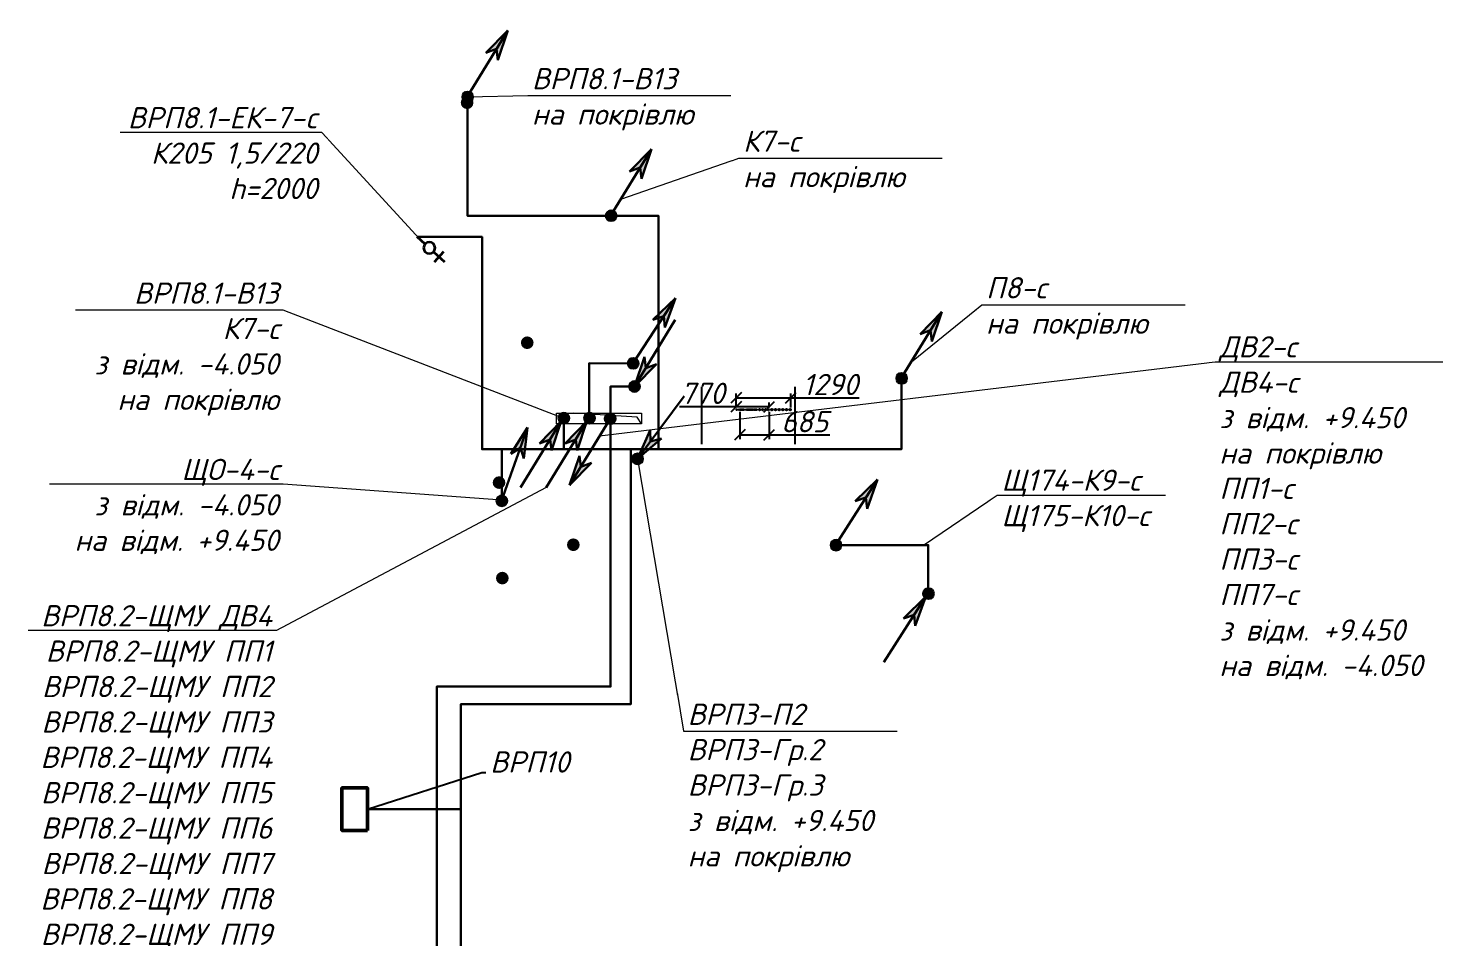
# Model space of a CAD drawing. Header units: millimetres. Extents: x -164867 to 807677, y -316775 to 513985.
# Drawn here: x 423118 to 456413, y 253831 to 275245 of the extents above; entities that cross this region are included whole.
import ezdxf
from ezdxf import colors
from ezdxf.entities.mleader import LeaderData, LeaderLine
from ezdxf.math import Vec2, Vec3

# ---------------------------------------------------------------- set-up
doc = ezdxf.new("R2010")
doc.units = ezdxf.units.MM
doc.layers.get('Defpoints').update_dxf_attribs({"color": 140})
for name, color, linetype, lineweight in [('E_Аварійні мережі', 1, 'Continuous', 30), ('E_В лотку', 5, 'Kabl_in_Lotok', 30), ('E_В лотку_аварійні', 1, 'Kabl_in_Lotok', 30), ('E_Обладнання', 84, 'Continuous', 35), ('E_Позначення', 7, 'Continuous', 15), ('E_Розп. мережі', 5, 'Continuous', 30), ('E_Щити', 1, 'Continuous', 50)]:
    doc.layers.add(name, color=color, linetype=linetype, lineweight=lineweight)
doc.styles.add('GOST 2.304', font='isocpeui.ttf')
doc.styles.add('ISO', font='isocpeui.ttf')
doc.styles.add('ГОСТ 2.304', font='isocpeui.ttf')
doc.linetypes.add('Kabl_in_Lotok', pattern='A,10,[130,ltypeshp.shx,S=1,R=0,X=0,Y=0],1,[130,ltypeshp.shx,S=1,R=90,X=0,Y=-1],1,[130,ltypeshp.shx,S=1,R=0,X=0,Y=0],10', length=22)
doc.dimstyles.new('ГОСТ_100_500', dxfattribs={"dimtxt": 500, "dimasz": 250, "dimexe": 100, "dimexo": 50, "dimgap": 63, "dimtad": 1, "dimdec": 0, "dimrnd": 5, "dimtxsty": 'GOST 2.304', "dimblk": 'OBLIQUE', "dimcen": 250, "dimadec": 0, "dimazin": 1, "dimtfac": 1, "dimtdec": 0, "dimtmove": 0, "dimatfit": 3, "dimfxl": 1.25, "dimarcsym": 0})

# ---------------------------------------------------------------- blocks, each defined once
blk = doc.blocks.new('_None')
blk = doc.blocks.new('*U69')
at = {"lineweight": -2}
h = blk.add_hatch(color=256, dxfattribs=at)
edge = h.paths.add_edge_path()
edge.add_arc((0.07, 0), 1.28, 0, 360)
h = blk.add_hatch(color=256, dxfattribs=at)
h.paths.add_polyline_path([(-0.47, -0.71), (-5.33, -6.22), (-2.9, -5.18)])
h.paths.add_polyline_path([(-0.47, -0.71), (-2.9, -5.18), (-2.45, -7.79)])
for p, q in [((-9.24, -16.84), (-0.47, -0.71)), ((-0.47, -0.71), (-5.33, -6.22)), ((-0.47, -0.71), (-5.33, -6.22)), ((-0.47, -0.71), (-2.45, -7.79)), ((-0.47, -0.71), (-2.45, -7.79)), ((-5.33, -6.22), (-2.9, -5.18)), ((-5.33, -6.22), (-2.9, -5.18)), ((-2.9, -5.18), (-2.45, -7.79)), ((-2.9, -5.18), (-2.45, -7.79))]:
    blk.add_line(p, q, dxfattribs=at)
blk.add_circle((0.11, 0), 1.24, dxfattribs=at)
blk = doc.blocks.new('*U18')
at = {"lineweight": -2}
h = blk.add_hatch(color=256, dxfattribs=at)
edge = h.paths.add_edge_path()
edge.add_arc((0.07, 0), 1.28, 0, 360)
h = blk.add_hatch(color=256, dxfattribs=at)
h.paths.add_polyline_path([(8.88, -16.13), (4.02, -10.62), (6.45, -11.65)])
h.paths.add_polyline_path([(8.88, -16.13), (6.45, -11.65), (6.9, -9.05)])
for p, q in [((0.11, 0), (8.88, -16.13)), ((6.45, -11.65), (6.9, -9.05)), ((8.88, -16.13), (6.9, -9.05)), ((8.88, -16.13), (4.02, -10.62)), ((4.02, -10.62), (6.45, -11.65))]:
    blk.add_line(p, q, dxfattribs=at)
blk.add_circle((0.11, 0), 1.24, dxfattribs=at)
blk = doc.blocks.new('электровывод')
at = {"color": 0, "linetype": 'ByBlock', "lineweight": -2}
for p, q in [((-123, 124), (-205, 207)), ((-202, 127), (-125, 204)), ((-59, 60), (0, 0))]:
    blk.add_line(p, q, dxfattribs=at)
blk.add_circle((-91, 92), 44.9, dxfattribs=at)
blk = doc.blocks.new('*U68')
at = {"lineweight": -2}
h = blk.add_hatch(color=256, dxfattribs=at)
h.paths.add_polyline_path([(8.77, 16.13), (3.9, 10.61), (6.34, 11.65)])
h.paths.add_polyline_path([(8.77, 16.13), (6.34, 11.65), (6.79, 9.05)])
h = blk.add_hatch(color=256, dxfattribs=at)
edge = h.paths.add_edge_path()
edge.add_arc((0.07, 0), 1.28, 0, 360)
for p, q in [((0, 0), (8.77, 16.13)), ((8.77, 16.13), (3.9, 10.61)), ((8.77, 16.13), (6.79, 9.05)), ((3.9, 10.61), (6.34, 11.65)), ((6.34, 11.65), (6.79, 9.05))]:
    blk.add_line(p, q, dxfattribs=at)
blk.add_circle((0.11, 0), 1.24, dxfattribs=at)
blk = doc.blocks.new('_Oblique')
at = {"color": 0, "linetype": 'ByBlock', "lineweight": -2}
blk.add_line((-0.5, -0.5), (0.5, 0.5), dxfattribs=at)
blk = doc.blocks.new('*D598')
at = {"layer": 'Defpoints', "color": 0, "lineweight": -2, "ltscale": 100, "transparency": 16777216}
for p, q in [((439871, 266215), (439871, 265569)), ((440556, 266215), (440556, 265569)), ((439871, 265669), (440556, 265669)), ((440556, 265669), (441985, 265669))]:
    blk.add_line(p, q, dxfattribs=at)
at = {"layer": 'Defpoints', "color": 0, "ltscale": 100, "transparency": 16777216}
for p in [(439871, 266265), (440556, 266265), (440556, 265669)]:
    blk.add_point(p, dxfattribs=at)
at = {"layer": 'Defpoints', "color": 0, "lineweight": -2, "ltscale": 100, "transparency": 16777216, "xscale": 250, "yscale": 250, "zscale": 250, "rotation": 180}
blk.add_blockref('_Oblique', (439871, 265669), dxfattribs=at)
at = {"layer": 'Defpoints', "color": 0, "lineweight": -2, "ltscale": 100, "transparency": 16777216, "xscale": 250, "yscale": 250, "zscale": 250}
blk.add_blockref('_Oblique', (440556, 265669), dxfattribs=at)
at = {"layer": 'Defpoints', "color": 0, "ltscale": 100, "transparency": 16777216, "insert": (441395, 265982), "char_height": 500, "attachment_point": 5, "style": 'GOST 2.304'}
blk.add_mtext('685', dxfattribs=at)
blk = doc.blocks.new('*D599')
at = {"layer": 'Defpoints', "color": 0, "lineweight": -2, "ltscale": 100, "transparency": 16777216}
for p, q in [((439784, 266315), (439784, 266433)), ((440556, 266316), (440556, 266433)), ((439784, 266333), (438447, 266333)), ((440556, 266333), (439784, 266333))]:
    blk.add_line(p, q, dxfattribs=at)
at = {"layer": 'Defpoints', "color": 0, "ltscale": 100, "transparency": 16777216}
for p in [(439784, 266333), (439784, 266265), (440556, 266266)]:
    blk.add_point(p, dxfattribs=at)
at = {"layer": 'Defpoints', "color": 0, "lineweight": -2, "ltscale": 100, "transparency": 16777216, "xscale": 250, "yscale": 250, "zscale": 250, "rotation": 180}
blk.add_blockref('_Oblique', (439784, 266333), dxfattribs=at)
at = {"layer": 'Defpoints', "color": 0, "lineweight": -2, "ltscale": 100, "transparency": 16777216, "xscale": 250, "yscale": 250, "zscale": 250}
blk.add_blockref('_Oblique', (440556, 266333), dxfattribs=at)
at = {"layer": 'Defpoints', "color": 0, "ltscale": 100, "transparency": 16777216, "insert": (438990, 266649), "char_height": 500, "attachment_point": 5, "style": 'GOST 2.304'}
blk.add_mtext('770', dxfattribs=at)
blk = doc.blocks.new('*D600')
at = {"layer": 'Defpoints', "color": 0, "lineweight": -2, "ltscale": 100, "transparency": 16777216}
for p, q in [((439784, 266315), (439784, 266644)), ((439784, 266544), (441071, 266544)), ((441071, 266315), (441071, 266644)), ((441071, 266544), (442676, 266544))]:
    blk.add_line(p, q, dxfattribs=at)
at = {"layer": 'Defpoints', "color": 0, "ltscale": 100, "transparency": 16777216}
for p in [(441071, 266544), (439784, 266265), (441071, 266265)]:
    blk.add_point(p, dxfattribs=at)
at = {"layer": 'Defpoints', "color": 0, "lineweight": -2, "ltscale": 100, "transparency": 16777216, "xscale": 250, "yscale": 250, "zscale": 250, "rotation": 180}
blk.add_blockref('_Oblique', (439784, 266544), dxfattribs=at)
at = {"layer": 'Defpoints', "color": 0, "lineweight": -2, "ltscale": 100, "transparency": 16777216, "xscale": 250, "yscale": 250, "zscale": 250}
blk.add_blockref('_Oblique', (441071, 266544), dxfattribs=at)
at = {"layer": 'Defpoints', "color": 0, "ltscale": 100, "transparency": 16777216, "insert": (441999, 266857), "char_height": 500, "attachment_point": 5, "style": 'GOST 2.304'}
blk.add_mtext('1290', dxfattribs=at)
blk = doc.blocks.new('*U124')
at = {"lineweight": -2}
h = blk.add_hatch(color=256, dxfattribs=at)
h.paths.add_polyline_path([(0.11, 0), (-4.75, 5.51), (-2.32, 4.48)])
h.paths.add_polyline_path([(0.11, 0), (-2.32, 4.48), (-1.87, 7.08)])
h = blk.add_hatch(color=256, dxfattribs=at)
edge = h.paths.add_edge_path()
edge.add_arc((0.07, 0), 1.28, 0, 360)
for p, q in [((-8.66, 16.13), (0.11, 0)), ((-2.32, 4.48), (-1.87, 7.08)), ((0.11, 0), (-1.87, 7.08)), ((0.11, 0), (-4.75, 5.51)), ((-4.75, 5.51), (-2.32, 4.48))]:
    blk.add_line(p, q, dxfattribs=at)
blk.add_circle((0.11, 0), 1.24, dxfattribs=at)

msp = doc.modelspace()

# ---------------------------------------------------------------- hatches: boundary and pattern name
h = msp.add_hatch(color=1)
h.dxf.hatch_style = 1
h.paths.add_polyline_path([(435799.27, 263084.49, 1), (436097.62, 263084.49, 1)])

# ---------------------------------------------------------------- linework, layer by layer
at = {"layer": 'E_В лотку', "ltscale": 200}
for points in [[(437302.62, 265333.54), (437952.62, 265333.54), (437952.62, 270831.75), (433454.56, 270831.75), (433454.56, 273681.99)], [(437952.62, 265333.54), (443671.71, 265333.54), (443671.71, 267003.12)], [(433302.62, 221639.81), (433302.62, 259333.54), (437302.62, 259333.54), (437302.62, 265333.54)]]:
    msp.add_lwpolyline(points, dxfattribs=at)
at = {"layer": 'E_В лотку_аварійні', "ltscale": 200}
msp.add_lwpolyline([(436827.06, 266058.54), (436827.06, 259742.93), (432734.09, 259742.93), (432734.09, 250957.69), (435033.85, 250957.69), (432742.53, 250957.69), (432742.53, 245599.61), (435145.86, 245599.61)], dxfattribs=at)
at = {"layer": 'E_Розп. мережі'}
msp.add_lwpolyline([(432270.72, 270333.54), (433800.72, 270333.54), (433800.72, 265333.54), (437302.62, 265333.54)], dxfattribs=at)

# ---------------------------------------------------------------- block references
at = {"layer": 'E_Аварійні мережі', "xscale": 100, "yscale": 100, "zscale": 100}
for name, p, rotation in [('*U69', (436319.95, 266065.79), 357.0874877686715), ('*U18', (436810.23, 266061.69), 300.0838354039576)]:
    msp.add_blockref(name, p, dxfattribs=dict(at, rotation=rotation))
at = {"layer": 'E_Обладнання', "xscale": -3, "yscale": 3, "zscale": 3, "rotation": 272.6571357818779}
msp.add_blockref('электровывод', (432270.72, 270333.54), dxfattribs=at)
at = {"layer": 'E_Розп. мережі', "xscale": 100, "yscale": 100, "zscale": 100}
for p, rotation in [((433448.97, 273628.18), 357.0874877686715), ((436826.93, 270832.09), 357.0874877686715), ((443666.12, 267003.46), 357.0874877686715), ((442121.37, 263076.38), 355.953213338055)]:
    msp.add_blockref('*U68', p, dxfattribs=dict(at, rotation=rotation))

# ---------------------------------------------------------------- leaders
at = {"layer": 'E_Позначення'}
ml = msp.add_multileader_mtext('Standard', dxfattribs=at)
ml.set_content('Щ174-К9-с\\PЩ175-К10-с', color=256, style='ГОСТ 2.304')
ml.set_leader_properties(color=256, linetype='ByLayer', lineweight=-1)
ml.set_arrow_properties(name='NONE')
ml.build(insert=Vec2(0, 0))
ml.multileader.update_dxf_attribs({"has_dogleg": 0, "text_left_attachment_type": 6, "text_right_attachment_type": 6, "dogleg_length": 0, "arrow_head_size": 1})
ctx = ml.context
ctx.base_point, ctx.char_height, ctx.arrow_head_size, ctx.landing_gap_size, ctx.plane_origin = Vec3(445926.31, 264253.9), 500, 1, 100, Vec3(470186.77, 257822.91)
ctx.left_attachment, ctx.right_attachment = 6, 6
notes = []
notes.append((ctx, [(0, (1, 1, 0), (445926.31, 264253.9), (1, 0), 0, [(0, [(444192.82, 263075.47)], 0, [])])]))
ctx.mtext.insert, ctx.mtext.flow_direction = Vec3(446026.31, 264853.9), 5
ctx.mtext.has_bg_fill, ctx.mtext.bg_color, ctx.mtext.bg_scale_factor, ctx.mtext.bg_transparency, ctx.mtext.use_window_bg_color = 1, -1027028792, 1.5, 0, 1
for ctx, leaders in notes:
    for number, flags, end, landing, length, lines in leaders:
        leader = LeaderData()
        leader.index, (leader.has_last_leader_line, leader.has_dogleg_vector, leader.attachment_direction) = number, flags
        leader.last_leader_point, leader.dogleg_vector, leader.dogleg_length = Vec3(end), Vec3(landing), length
        for number, points, colour, breaks in lines:
            line = LeaderLine()
            line.index, line.vertices, line.color, line.breaks = number, Vec3.list(points), colors.encode_raw_color(colour), breaks
            leader.lines.append(line)
        ctx.leaders.append(leader)

# ---------------------------------------------------------------- next in the draw order: leaders
ml = msp.add_multileader_mtext('Standard', dxfattribs=at)
ml.set_content('ВРП8.1-В13\\Pна покрівлю', color=256, style='ГОСТ 2.304')
ml.set_leader_properties(color=256, linetype='ByLayer', lineweight=-1)
ml.set_arrow_properties(name='NONE')
ml.build(insert=Vec2(0, 0))
ml.multileader.update_dxf_attribs({"has_dogleg": 0, "text_left_attachment_type": 6, "text_right_attachment_type": 6, "dogleg_length": 0, "arrow_head_size": 1})
ctx = ml.context
ctx.base_point, ctx.char_height, ctx.arrow_head_size, ctx.landing_gap_size, ctx.plane_origin = Vec3(434873.66, 273658.54), 500, 1, 100, Vec3(446062.71, 271211.37)
ctx.left_attachment, ctx.right_attachment = 6, 6
notes = []
notes.append((ctx, [(0, (1, 1, 0), (434873.66, 273658.54), (1, 0), 0, [(0, [(433460.15, 273627.49)], 0, [])])]))
ctx.mtext.insert, ctx.mtext.flow_direction = Vec3(434973.66, 274308.54), 5
ctx.mtext.has_bg_fill, ctx.mtext.bg_color, ctx.mtext.bg_scale_factor, ctx.mtext.bg_transparency, ctx.mtext.use_window_bg_color = 1, -1027028792, 1.5, 0, 1
ml = msp.add_multileader_mtext('Standard', dxfattribs=at)
ml.set_content('ВРП8.1-ЕК-7-c\\PК205 1,5/220\\Ph=2000', color=256, style='ГОСТ 2.304')
ml.set_leader_properties(color=256, linetype='ByLayer', lineweight=-1)
ml.set_arrow_properties(name='NONE')
ml.build(insert=Vec2(0, 0))
ml.multileader.update_dxf_attribs({"has_dogleg": 0, "text_left_attachment_type": 6, "text_right_attachment_type": 6, "dogleg_length": 0, "arrow_head_size": 1})
ctx = ml.context
ctx.base_point, ctx.char_height, ctx.arrow_head_size, ctx.landing_gap_size, ctx.plane_origin = Vec3(425144.95, 272789.79), 500, 1, 100, Vec3(451999.08, 269692.92)
ctx.left_attachment, ctx.right_attachment, ctx.text_align_type = 6, 6, 2
notes.append((ctx, [(1, (1, 1, 0), (430027.14, 272789.79), (-1, 0), 0, [(0, [(432323.72, 270285.76)], 0, [])])]))
ctx.mtext.insert, ctx.mtext.alignment, ctx.mtext.flow_direction = Vec3(429927.14, 273389.79), 3, 5
ctx.mtext.has_bg_fill, ctx.mtext.bg_color, ctx.mtext.bg_scale_factor, ctx.mtext.bg_transparency, ctx.mtext.use_window_bg_color = 1, -1027028792, 1.5, 0, 1
ml = msp.add_multileader_mtext('Standard', dxfattribs=at)
ml.set_content('П8-с\\Pна покрівлю', color=256, style='ГОСТ 2.304')
ml.set_leader_properties(color=256, linetype='ByLayer', lineweight=-1)
ml.set_arrow_properties(name='NONE')
ml.build(insert=Vec2(0, 0))
ml.multileader.update_dxf_attribs({"has_dogleg": 0, "text_left_attachment_type": 6, "text_right_attachment_type": 6, "dogleg_length": 0, "arrow_head_size": 1})
ctx = ml.context
ctx.base_point, ctx.char_height, ctx.arrow_head_size, ctx.landing_gap_size, ctx.plane_origin = Vec3(445564.33, 268735.08), 500, 1, 100, Vec3(464714.49, 265512.42)
ctx.left_attachment, ctx.right_attachment = 6, 6
notes.append((ctx, [(0, (1, 1, 0), (445564.33, 268735.08), (1, 0), 0, [(0, [(443905.58, 267395.04)], 0, [])])]))
ctx.mtext.insert, ctx.mtext.flow_direction = Vec3(445664.33, 269385.08), 5
ctx.mtext.has_bg_fill, ctx.mtext.bg_color, ctx.mtext.bg_scale_factor, ctx.mtext.bg_transparency, ctx.mtext.use_window_bg_color = 1, -1027028792, 1.5, 0, 1
ml = msp.add_multileader_mtext('Standard', dxfattribs=at)
ml.set_content('ВРП8.2-ЩМУ ДВ4\\PВРП8.2-ЩМУ ПП1\\PВРП8.2-ЩМУ ПП2\\PВРП8.2-ЩМУ ПП3\\PВРП8.2-ЩМУ ПП4\\PВРП8.2-ЩМУ ПП5\\PВРП8.2-ЩМУ ПП6\\PВРП8.2-ЩМУ ПП7\\PВРП8.2-ЩМУ ПП8\\PВРП8.2-ЩМУ ПП9\\PЛТПП1-с\\PВРП8.2-Л1\\PВРП8.2-Л2\\PВРП8.2-Л3\\Pз відм. -4.050\\Pна відм. +9.450\\PВРП2-ЩМУ-ДВ2\\Pз відм. 0.000\\Pна відм. +9.450', color=256, style='ГОСТ 2.304')
ml.set_leader_properties(color=256, linetype='ByLayer', lineweight=-1)
ml.set_arrow_properties(name='NONE')
ml.build(insert=Vec2(0, 0))
ml.multileader.update_dxf_attribs({"has_dogleg": 0, "text_left_attachment_type": 6, "text_right_attachment_type": 6, "dogleg_length": 0, "arrow_head_size": 1})
ctx = ml.context
ctx.base_point, ctx.char_height, ctx.arrow_head_size, ctx.landing_gap_size, ctx.plane_origin = Vec3(423156.31, 261062.79), 500, 1, 100, Vec3(430796.41, 258407.92)
ctx.left_attachment, ctx.right_attachment, ctx.text_align_type = 6, 6, 2
notes.append((ctx, [(1, (1, 1, 0), (428957.44, 261062.79), (-1, 0), 0, [(2, [(435311.96, 264431.16)], 0, [])])]))
ctx.mtext.insert, ctx.mtext.alignment, ctx.mtext.flow_direction = Vec3(428857.44, 261662.79), 3, 5
ctx.mtext.has_bg_fill, ctx.mtext.bg_color, ctx.mtext.bg_scale_factor, ctx.mtext.bg_transparency, ctx.mtext.use_window_bg_color = 1, -1027028792, 1.5, 0, 1
for ctx, leaders in notes:
    for number, flags, end, landing, length, lines in leaders:
        leader = LeaderData()
        leader.index, (leader.has_last_leader_line, leader.has_dogleg_vector, leader.attachment_direction) = number, flags
        leader.last_leader_point, leader.dogleg_vector, leader.dogleg_length = Vec3(end), Vec3(landing), length
        for number, points, colour, breaks in lines:
            line = LeaderLine()
            line.index, line.vertices, line.color, line.breaks = number, Vec3.list(points), colors.encode_raw_color(colour), breaks
            leader.lines.append(line)
        ctx.leaders.append(leader)

# ---------------------------------------------------------------- next in the draw order: hatches: boundary and pattern name
h = msp.add_hatch(color=1)
h.dxf.hatch_style = 1
h.paths.add_polyline_path([(433298.62, 273491.98, 1), (433596.97, 273491.98, 1)])

# ---------------------------------------------------------------- next in the draw order: leaders
ml = msp.add_multileader_mtext('Standard', dxfattribs=at)
ml.set_content('К7-с\\Pна покрівлю', color=256, style='ГОСТ 2.304')
ml.set_leader_properties(color=256, linetype='ByLayer', lineweight=-1)
ml.set_arrow_properties(name='NONE')
ml.build(insert=Vec2(0, 0))
ml.multileader.update_dxf_attribs({"has_dogleg": 0, "text_left_attachment_type": 6, "text_right_attachment_type": 6, "dogleg_length": 0, "arrow_head_size": 1})
ctx = ml.context
ctx.base_point, ctx.char_height, ctx.arrow_head_size, ctx.landing_gap_size, ctx.plane_origin = Vec3(439843.97, 272185.39), 500, 1, 100, Vec3(453434.21, 268762.9)
ctx.left_attachment, ctx.right_attachment = 6, 6
notes = []
notes.append((ctx, [(0, (1, 1, 0), (439843.97, 272185.39), (1, 0), 0, [(0, [(437066.39, 271223.67)], 0, [])])]))
ctx.mtext.insert, ctx.mtext.flow_direction = Vec3(439943.97, 272835.39), 5
ctx.mtext.has_bg_fill, ctx.mtext.bg_color, ctx.mtext.bg_scale_factor, ctx.mtext.bg_transparency, ctx.mtext.use_window_bg_color = 1, -1027028792, 1.5, 0, 1
ml = msp.add_multileader_mtext('Standard', dxfattribs=at)
ml.set_content('ВРП8.1-В13\\PК7-с\\Pз відм. -4.050\\Pна покрівлю', color=256, style='ГОСТ 2.304')
ml.set_leader_properties(color=256, linetype='ByLayer', lineweight=-1)
ml.set_arrow_properties(name='NONE')
ml.build(insert=Vec2(0, 0))
ml.multileader.update_dxf_attribs({"has_dogleg": 0, "text_left_attachment_type": 6, "text_right_attachment_type": 6, "dogleg_length": 0, "arrow_head_size": 1})
ctx = ml.context
ctx.base_point, ctx.char_height, ctx.arrow_head_size, ctx.landing_gap_size, ctx.plane_origin = Vec3(424488.5, 268608.51), 500, 1, 100, Vec3(449343.71, 261337.06)
ctx.left_attachment, ctx.right_attachment, ctx.text_align_type = 6, 6, 2
notes.append((ctx, [(1, (1, 1, 0), (429116.53, 268608.51), (-1, 0), 0, [(0, [(435727.16, 266057.16)], 0, [])])]))
ctx.mtext.insert, ctx.mtext.alignment, ctx.mtext.flow_direction = Vec3(429016.53, 269258.51), 3, 5
ctx.mtext.has_bg_fill, ctx.mtext.bg_color, ctx.mtext.bg_scale_factor, ctx.mtext.bg_transparency, ctx.mtext.use_window_bg_color = 1, -1027028792, 1.5, 0, 1
ml = msp.add_multileader_mtext('Standard', dxfattribs=at)
ml.set_content('ДВ2-с\\PДВ4-с\\Pз відм. +9.450\\Pна покрівлю\\P\\pxql;ПП1-с\\PПП2-с\\PПП3-с\\PПП7-с\\Pз відм. +9.450\\Pна відм. -4.050', color=256, style='ГОСТ 2.304')
ml.set_leader_properties(color=256, linetype='ByLayer', lineweight=-1)
ml.set_arrow_properties(name='NONE')
ml.build(insert=Vec2(0, 0))
ml.multileader.update_dxf_attribs({"has_dogleg": 0, "text_left_attachment_type": 6, "text_right_attachment_type": 6, "dogleg_length": 0, "arrow_head_size": 1})
ctx = ml.context
ctx.base_point, ctx.char_height, ctx.arrow_head_size, ctx.landing_gap_size, ctx.plane_origin = Vec3(451055.95, 267394.87), 500, 1, 100, Vec3(474820.97, 268443.4)
ctx.left_attachment, ctx.right_attachment = 6, 6
notes.append((ctx, [(0, (1, 1, 0), (451055.95, 267394.87), (1, 0), 0, [(0, [(436567.86, 265645.56)], 0, [])])]))
ctx.mtext.insert, ctx.mtext.flow_direction = Vec3(451155.95, 267994.87), 5
ctx.mtext.has_bg_fill, ctx.mtext.bg_color, ctx.mtext.bg_scale_factor, ctx.mtext.bg_transparency, ctx.mtext.use_window_bg_color = 1, -1027028792, 1.5, 0, 1
at = {"layer": 'E_Позначення', "color": 7, "lineweight": 9}
ml = msp.add_multileader_mtext('Standard', dxfattribs=at)
ml.set_content('ВРП10', color=7, style='ISO')
ml.set_leader_properties()
ml.set_arrow_properties(name='NONE')
ml.build(insert=Vec2(0, 0))
ml.multileader.update_dxf_attribs({"has_text_frame": 1, "text_left_attachment_type": 7, "text_right_attachment_type": 8, "dogleg_length": 100, "arrow_head_size": 200})
ctx = ml.context
ctx.base_point, ctx.char_height, ctx.arrow_head_size, ctx.landing_gap_size, ctx.plane_origin = Vec3(433891.34, 257719.55), 500, 200, 100, Vec3(378461.92, 260340.15)
ctx.left_attachment, ctx.right_attachment = 7, 8
notes.append((ctx, [(1, (1, 1, 0), (433791.34, 257719.55), (1, 0), 100, [(0, [(431102.5, 256857.63)], 0, [])])]))
ctx.mtext.insert, ctx.mtext.line_spacing_factor, ctx.mtext.flow_direction = Vec3(433991.34, 258219.55), 0.72, 5
ctx.mtext.has_bg_fill, ctx.mtext.bg_color, ctx.mtext.bg_scale_factor, ctx.mtext.bg_transparency, ctx.mtext.use_window_bg_color = 1, -1027028792, 1.5, 0, 1
for ctx, leaders in notes:
    for number, flags, end, landing, length, lines in leaders:
        leader = LeaderData()
        leader.index, (leader.has_last_leader_line, leader.has_dogleg_vector, leader.attachment_direction) = number, flags
        leader.last_leader_point, leader.dogleg_vector, leader.dogleg_length = Vec3(end), Vec3(landing), length
        for number, points, colour, breaks in lines:
            line = LeaderLine()
            line.index, line.vertices, line.color, line.breaks = number, Vec3.list(points), colors.encode_raw_color(colour), breaks
            leader.lines.append(line)
        ctx.leaders.append(leader)

# ---------------------------------------------------------------- next in the draw order: hatches: boundary and pattern name
h = msp.add_hatch(color=1)
h.dxf.hatch_style = 1
h.paths.add_polyline_path([(434713.83, 267841.05, 1), (435012.18, 267841.05, 1)])

# ---------------------------------------------------------------- next in the draw order: linework, layer by layer
at = {"layer": 'Defpoints', "ltscale": 100}
for points in [[(438974.55, 265449.71), (438974.55, 266802.93)], [(441173.45, 265449.71), (441173.45, 266802.93)]]:
    msp.add_lwpolyline(points, dxfattribs=at)
for centre, radius in [((439792.09, 266264.8), 8.5), ((439813.09, 266264.8), 7.5), ((439833.09, 266264.8), 7.5)]:
    msp.add_circle(centre, radius, dxfattribs=at)
at = {"layer": 'Defpoints', "color": 241, "ltscale": 100, "true_color": 0xf7abae}
for centre, radius in [((439855.59, 266264.8), 10), ((439880.59, 266264.8), 10), ((439905.59, 266264.8), 10), ((439930.59, 266264.8), 10), ((439955.59, 266264.8), 10), ((439978.09, 266264.8), 7.5), ((439998.09, 266264.8), 7.5), ((440018.09, 266264.8), 7.5), ((440042.59, 266264.8), 12), ((440069.59, 266264.8), 10), ((440094.59, 266264.8), 10), ((440119.59, 266264.8), 10), ((440144.59, 266264.8), 10), ((440169.59, 266264.8), 10), ((440194.59, 266264.8), 10), ((440219.59, 266264.8), 10), ((440244.59, 266264.8), 10), ((440269.59, 266264.8), 10), ((440333.59, 266264.8), 18), ((440405.59, 266264.8), 18), ((440475.59, 266264.8), 16), ((440539.59, 266264.8), 16)]:
    msp.add_circle(centre, radius, dxfattribs=at)
at = {"layer": 'Defpoints', "color": 85, "ltscale": 100, "true_color": 0x58ba48}
for centre in [(440619.94, 266264.8), (440705.94, 266264.8), (440791.94, 266264.8), (440877.94, 266264.8), (440963.94, 266264.8), (441049.94, 266264.8)]:
    msp.add_circle(centre, 21.5, dxfattribs=at)
at = {"layer": 'E_В лотку_аварійні', "ltscale": 200}
for points in [[(436319.95, 266065.79), (436319.95, 267356.3), (437357.51, 267354.55)], [(436827.06, 266045.03), (436827.06, 266810.44), (437389.33, 266810.44)]]:
    msp.add_lwpolyline(points, dxfattribs=at)
at = {"layer": 'E_Розп. мережі'}
for points in [[(435727.16, 266040.17), (435727.16, 265333.54)], [(434263.43, 264118.31), (434263.43, 265333.54)]]:
    msp.add_lwpolyline(points, dxfattribs=at)
at = {"layer": 'E_Розп. мережі', "ltscale": 100}
for points in [[(437461.61, 265106.02), (437302.62, 265106.02)], [(431102.5, 256857.63), (433302.62, 256857.63)]]:
    msp.add_lwpolyline(points, dxfattribs=at)
at = {"layer": 'E_Щити', "color": 2, "lineweight": 5}
msp.add_lwpolyline([(437553.71, 265933.54), (435553.71, 265933.54), (435553.71, 266183.54), (437553.71, 266183.54), (437553.71, 265933.54), (437454.92, 266087.32), (435953.71, 266183.54)], dxfattribs=at)
at = {"layer": 'E_Щити'}
msp.add_lwpolyline([(431102.5, 256357.63), (430502.5, 256357.63), (430502.5, 257357.63), (431102.5, 257357.63)], close=True, dxfattribs=at)

# ---------------------------------------------------------------- next in the draw order: block references
at = {"layer": 'E_Аварійні мережі', "xscale": 100, "yscale": 100, "zscale": 100}
for name, p, rotation in [('*U68', (437346.36, 267355.6), 355.2092088847363), ('*U124', (437383.82, 266820.2), 300.0838354039576)]:
    msp.add_blockref(name, p, dxfattribs=dict(at, rotation=rotation))
at = {"layer": 'E_Розп. мережі'}
for name, p, xscale, yscale, zscale, rotation in [('*U124', (437457.01, 265116.24), 99.99999999999999, 99.99999999999999, 99.99999999999999, 294.8383692612683), ('*U69', (435715.98, 266065.79), 100.0000000000001, 100.0000000000001, 100.0000000000001, 357.0874877686715), ('*U68', (434256.25, 264117.1), 100, 100, 100, 8.954301979064553)]:
    msp.add_blockref(name, p, dxfattribs=dict(at, xscale=xscale, yscale=yscale, zscale=zscale, rotation=rotation))

# ---------------------------------------------------------------- next in the draw order: dimensions: what is measured, and where the dimension line sits
at = {"layer": 'Defpoints', "ltscale": 100}
for base, p1, p2, picture, middle in [((441071.44, 266543.86), (439783.59, 266264.8), (441071.44, 266264.8), '*D600', (441998.65, 266856.86)), ((439783.59, 266333.02), (440555.54, 266266.01), (439783.59, 266264.78), '*D599', (438990.28, 266649.24)), ((440555.59, 265668.85), (439870.59, 266264.8), (440555.59, 266264.8), '*D598', (441395.29, 265981.85))]:
    dim = msp.add_linear_dim(base=base, p1=p1, p2=p2, dimstyle='ГОСТ_100_500', dxfattribs=at)
    dim.commit()
    dim.dimension.update_dxf_attribs({"geometry": picture, "text_midpoint": middle})

# ---------------------------------------------------------------- next in the draw order: leaders
at = {"layer": 'E_Позначення'}
ml = msp.add_multileader_mtext('Standard', dxfattribs=at)
ml.set_content('ЩО-4-с\\Pз відм. -4.050\\Pна відм. +9.450', color=256, style='ГОСТ 2.304')
ml.set_leader_properties(color=256, linetype='ByLayer', lineweight=-1)
ml.set_arrow_properties(name='NONE')
ml.build(insert=Vec2(0, 0))
ml.multileader.update_dxf_attribs({"has_dogleg": 0, "text_left_attachment_type": 6, "text_right_attachment_type": 6, "dogleg_length": 0, "arrow_head_size": 1})
ctx = ml.context
ctx.base_point, ctx.char_height, ctx.arrow_head_size, ctx.landing_gap_size, ctx.plane_origin = Vec3(424040.77, 264507.28), 500, 1, 100, Vec3(449343.71, 256106.72)
ctx.left_attachment, ctx.right_attachment, ctx.text_align_type = 6, 6, 2
notes = []
notes.append((ctx, [(1, (1, 1, 0), (429116.53, 264507.28), (-1, 0), 0, [(0, [(434263.43, 264137.29)], 0, [])])]))
ctx.mtext.insert, ctx.mtext.alignment, ctx.mtext.flow_direction = Vec3(429016.53, 265107.28), 3, 5
ctx.mtext.has_bg_fill, ctx.mtext.bg_color, ctx.mtext.bg_scale_factor, ctx.mtext.bg_transparency, ctx.mtext.use_window_bg_color = 1, -1027028792, 1.5, 0, 1
ml = msp.add_multileader_mtext('Standard', dxfattribs=at)
ml.set_content('ВРП3-П2\\PВРП3-Гр.2\\PВРП3-Гр.3\\P\\pxql;з відм. +9.450\\Pна покрівлю', color=256, style='ГОСТ 2.304')
ml.set_leader_properties(color=256, linetype='ByLayer', lineweight=-1)
ml.set_arrow_properties(name='NONE')
ml.build(insert=Vec2(0, 0))
ml.multileader.update_dxf_attribs({"has_dogleg": 0, "text_left_attachment_type": 6, "text_right_attachment_type": 6, "dogleg_length": 0, "arrow_head_size": 1})
ctx = ml.context
ctx.base_point, ctx.char_height, ctx.arrow_head_size, ctx.landing_gap_size, ctx.plane_origin = Vec3(438540.29, 258692.81), 500, 1, 100, Vec3(447918.41, 267139.92)
ctx.left_attachment, ctx.right_attachment = 6, 6
notes.append((ctx, [(0, (1, 1, 0), (438540.29, 258692.81), (1, 0), 0, [(0, [(437461.61, 265106.02)], 0, [])])]))
ctx.mtext.insert, ctx.mtext.flow_direction = Vec3(438640.29, 259342.81), 5
ctx.mtext.has_bg_fill, ctx.mtext.bg_color, ctx.mtext.bg_scale_factor, ctx.mtext.bg_transparency, ctx.mtext.use_window_bg_color = 1, -1027028792, 1.5, 0, 1
for ctx, leaders in notes:
    for number, flags, end, landing, length, lines in leaders:
        leader = LeaderData()
        leader.index, (leader.has_last_leader_line, leader.has_dogleg_vector, leader.attachment_direction) = number, flags
        leader.last_leader_point, leader.dogleg_vector, leader.dogleg_length = Vec3(end), Vec3(landing), length
        for number, points, colour, breaks in lines:
            line = LeaderLine()
            line.index, line.vertices, line.color, line.breaks = number, Vec3.list(points), colors.encode_raw_color(colour), breaks
            leader.lines.append(line)
        ctx.leaders.append(leader)

# ---------------------------------------------------------------- next in the draw order: hatches: boundary and pattern name
h = msp.add_hatch(color=1)
h.dxf.hatch_style = 1
h.paths.add_polyline_path([(434050.69, 264547.47, 1), (434349.04, 264547.47, 1)])
h = msp.add_hatch(color=1)
h.dxf.hatch_style = 1
h.paths.add_polyline_path([(434127.65, 262298.67, 1), (434425.99, 262298.67, 1)])

# ---------------------------------------------------------------- next in the draw order: linework, layer by layer
at = {"layer": 'E_В лотку', "ltscale": 200}
msp.add_lwpolyline([(442132.53, 263075.47), (444302.62, 263075.47), (444302.62, 261933.54)], dxfattribs=at)

# ---------------------------------------------------------------- next in the draw order: block references
at = {"layer": 'E_Розп. мережі', "xscale": 100, "yscale": 100, "zscale": 100, "rotation": 355.953213338055}
msp.add_blockref('*U69', (444297.04, 261934), dxfattribs=at)

doc.saveas('drawing.dxf')
